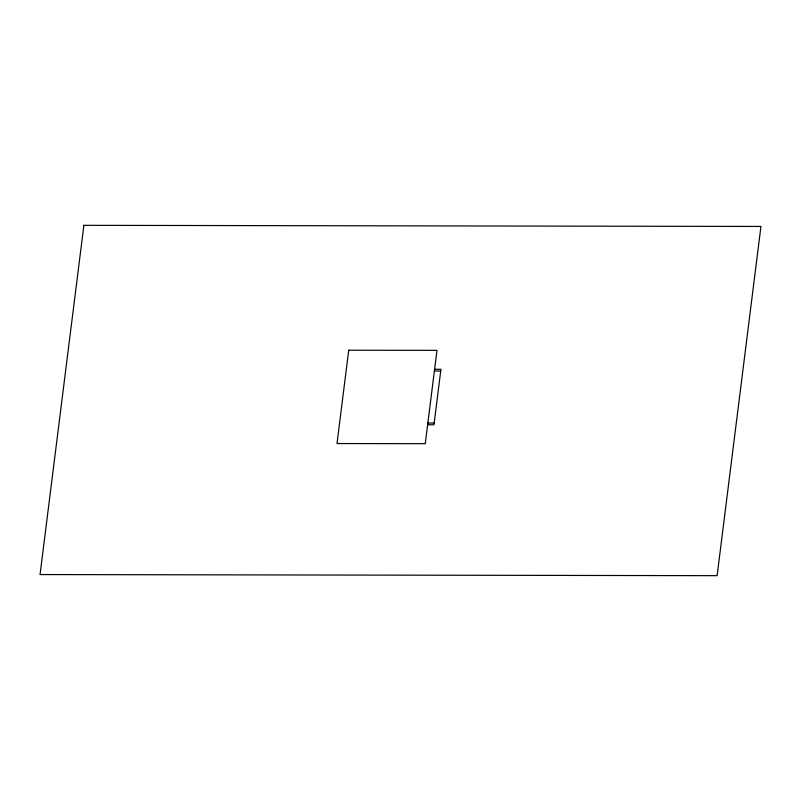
<?xml version="1.0" encoding="UTF-8"?>
<svg xmlns="http://www.w3.org/2000/svg" width="801" height="801" viewBox="0 0 801 801"><rect width="100%" height="100%" fill="white"/><g stroke="black" fill="none" stroke-linecap="round" stroke-linejoin="round"><path stroke-width="1.2" d="M434.603 369.271L440.93 369.281L433.962 424.79L427.634 424.78M434.392 371.003L440.71 371.013M427.854 423.048L434.182 423.058M83.875 225.331L40.05 574.557L717.125 575.669L760.95 226.443L83.875 225.331M348.715 350.217L337.001 443.544L425.261 443.684L436.976 350.357L348.715 350.217"/></g></svg>
